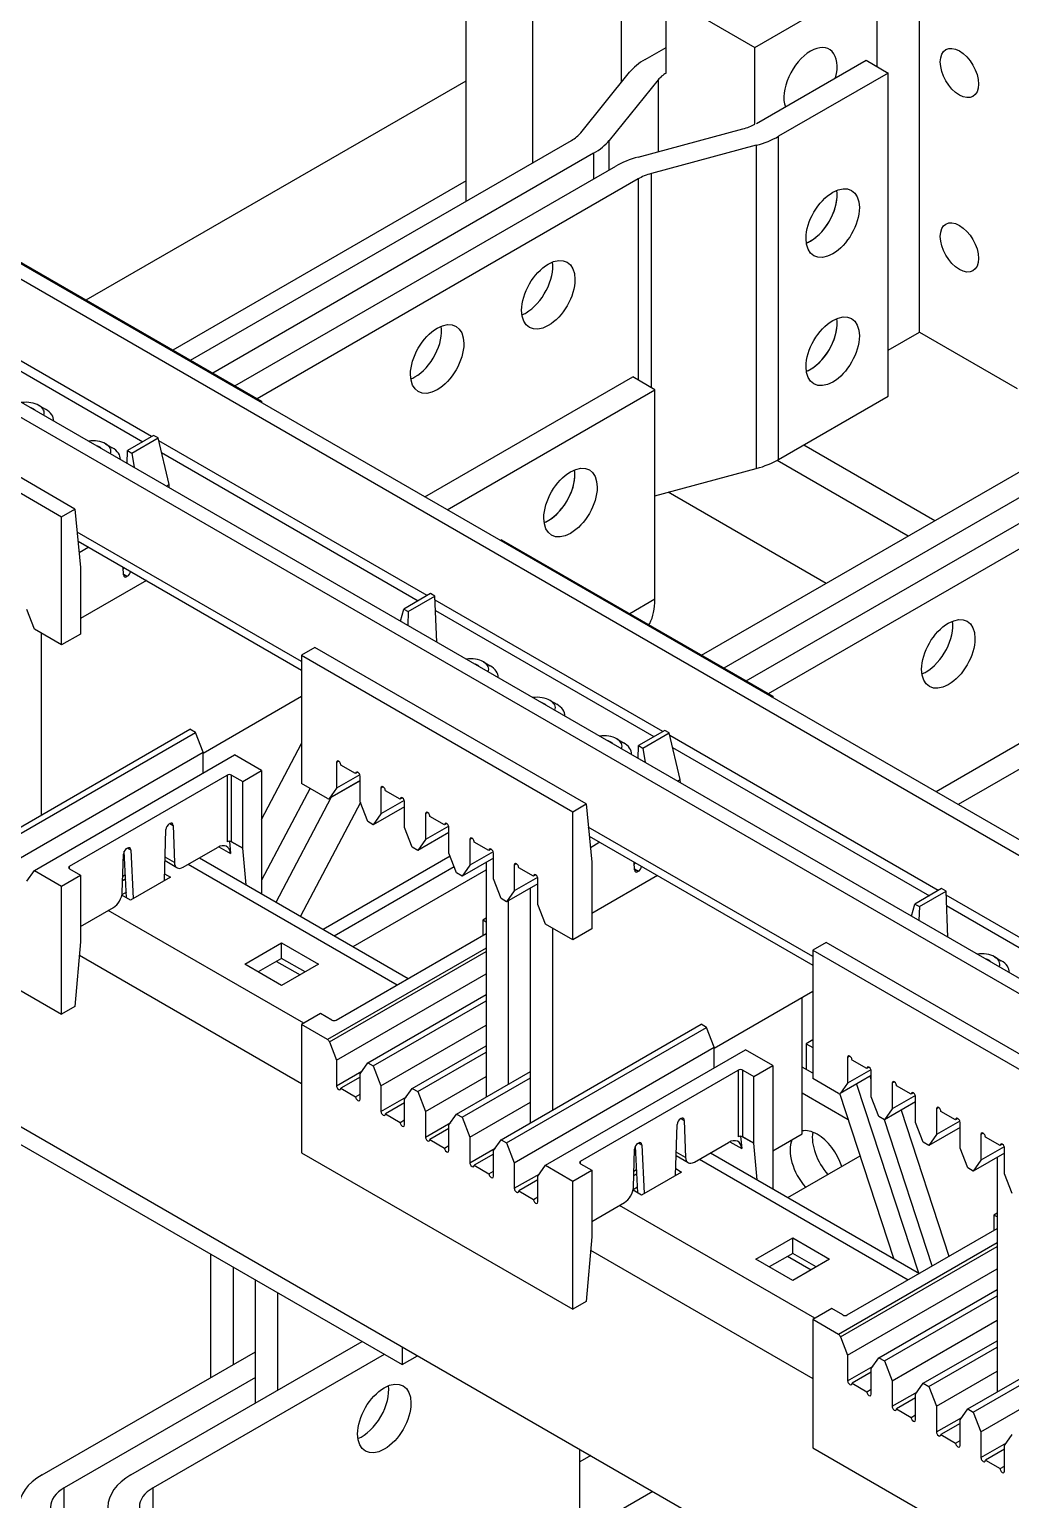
# Model space of a CAD drawing. Header units: millimetres. Extents: x -116965 to 323937, y 291661 to 566926.
# Drawn here: x -25828.6 to -25739.4, y 313774.9 to 313908.6 of the extents above; entities that cross this region are included whole.
import ezdxf

# ---------------------------------------------------------------- set-up
doc = ezdxf.new("R2010")
doc.units = ezdxf.units.MM
doc.layers.add('ALPHA', color=255, linetype='Continuous')

msp = doc.modelspace()

# ---------------------------------------------------------------- linework, layer by layer
at = {"layer": 'ALPHA'}
for p, q in [((-25788.944618, 313892.95775), (-25788.944618, 314028.262897)), ((-25782.883703, 313896.457021), (-25782.883703, 314014.032528)), ((-25774.802483, 313903.789395), (-25774.802483, 313930.983162)), ((-25747.730395, 313881.060228), (-25747.730395, 313915.353084)), ((-25762.680652, 313906.954834), (-25751.568974, 313913.370164)), ((-25751.568974, 313905.205198), (-25751.568974, 313913.370164)), ((-25770.761873, 313911.620529), (-25762.680652, 313906.954834)), ((-25770.761873, 313904.621986), (-25770.761873, 313911.620529)), ((-25772.651887, 313905.863633), (-25770.761873, 313906.954834)), ((-25762.680652, 313899.956292), (-25762.680652, 313906.954834)), ((-25762.550362, 313900.031515), (-25752.579127, 313905.78841)), ((-25752.579127, 313905.78841), (-25750.558822, 313904.621986)), ((-25778.518762, 313899.188152), (-25774.074752, 313904.690422)), ((-25750.558822, 313904.621986), (-25760.530057, 313898.865091)), ((-25750.558822, 313875.228109), (-25750.558822, 313904.621986)), ((-25823.491835, 313883.976287), (-25788.944618, 313903.922132)), ((-25771.485301, 313903.993283), (-25775.929311, 313898.491013)), ((-25771.485301, 313903.993283), (-25771.485301, 313897.461377)), ((-25773.29981, 313896.97287), (-25763.769598, 313899.53862)), ((-25760.530057, 313869.471214), (-25760.530057, 313898.865091)), ((-25813.996402, 313878.494096), (-25779.372481, 313898.484226)), ((-25775.929311, 313895.806446), (-25775.929311, 313898.491013)), ((-25762.562118, 313898.0436), (-25772.092329, 313895.477849)), ((-25762.562118, 313898.0436), (-25762.562118, 313868.649723)), ((-25777.352176, 313897.317802), (-25811.976096, 313877.327672)), ((-25809.955791, 313876.161248), (-25775.331871, 313896.151378)), ((-25777.352176, 313897.317802), (-25777.352176, 313894.984955)), ((-25788.944618, 313894.824027), (-25815.612646, 313879.427235)), ((-25773.311565, 313894.984955), (-25807.935486, 313874.994825)), ((-25773.311565, 313894.984955), (-25773.311565, 313876.700175)), ((-25772.092329, 313875.996249), (-25772.092329, 313895.477849)), ((-25840.866459, 313893.890888), (-25665.503977, 313792.645312)), ((-25842.078642, 313893.191034), (-25666.716161, 313791.945458)), ((-25832.179147, 313888.991909), (-25807.531425, 313874.76154)), ((-25852.98829, 313886.892346), (-25677.625808, 313785.64677)), ((-25851.776107, 313887.592201), (-25676.413625, 313786.346625)), ((-25817.531935, 313871.553875), (-25838.226288, 313883.501765)), ((-25838.189555, 313882.547418), (-25818.340057, 313871.087305)), ((-25750.558822, 313879.427235), (-25747.730395, 313881.060228)), ((-25747.730395, 313881.060228), (-25738.841052, 313875.927964)), ((-25824.501988, 313864.963581), (-25849.14971, 313879.19395)), ((-25850.361893, 313878.494096), (-25825.714171, 313864.263727)), ((-25792.682183, 313866.071684), (-25773.79233, 313876.977745)), ((-25771.772025, 313875.811321), (-25773.79233, 313876.977745)), ((-25807.63244, 313874.703219), (-25807.531425, 313874.76154)), ((-25807.531425, 313874.76154), (-25807.531425, 313874.644898)), ((-25790.661878, 313864.90526), (-25771.772025, 313875.811321)), ((-25771.772025, 313856.757888), (-25771.772025, 313875.811321)), ((-25760.530057, 313869.471214), (-25750.558822, 313875.228109)), ((-25827.774882, 313874.388284), (-25827.168791, 313874.038357)), ((-25826.432373, 313872.959989), (-25826.432373, 313873.011904)), ((-25821.713967, 313870.889013), (-25821.107875, 313870.539086)), ((-25817.347188, 313871.660539), (-25819.730536, 313870.284512)), ((-25819.326475, 313870.051228), (-25816.943127, 313871.427254)), ((-25816.943127, 313871.427254), (-25817.347188, 313871.660539)), ((-25815.946501, 313867.196991), (-25816.943127, 313871.427254)), ((-25792.480152, 313857.090221), (-25816.884955, 313871.180341)), ((-25767.529384, 313851.666351), (-25732.905464, 313871.656481)), ((-25758.235981, 313870.795699), (-25746.316181, 313863.9138)), ((-25820.371458, 313869.460718), (-25820.371458, 313869.512633)), ((-25819.765655, 313869.110958), (-25819.730536, 313870.284512)), ((-25819.730536, 313870.284512), (-25819.326475, 313870.051228)), ((-25819.326475, 313870.051228), (-25819.120927, 313868.738724)), ((-25816.630503, 313870.100293), (-25793.288274, 313856.623652)), ((-25730.885159, 313870.490057), (-25765.509079, 313850.499927)), ((-25763.488774, 313849.333504), (-25728.864853, 313869.323634)), ((-25760.662028, 313869.396961), (-25748.740547, 313862.514091)), ((-25771.772025, 313866.170206), (-25762.562118, 313868.649723)), ((-25726.844548, 313868.15721), (-25761.468469, 313848.16708)), ((-25816.198534, 313867.051479), (-25815.946501, 313867.196991)), ((-25815.931491, 313866.897302), (-25815.946501, 313867.196991)), ((-25756.215676, 313858.198324), (-25770.579476, 313866.491267)), ((-25825.714171, 313864.263727), (-25824.501988, 313864.963581)), ((-25825.714171, 313852.59949), (-25825.714171, 313864.263727)), ((-25824.501988, 313864.963581), (-25823.992366, 313859.658978)), ((-25803.894876, 313851.083139), (-25824.300298, 313862.864215)), ((-25824.22167, 313862.045781), (-25803.894876, 313850.310102)), ((-25823.252168, 313861.486039), (-25824.113094, 313860.988984)), ((-25785.71213, 313862.164164), (-25785.813146, 313862.105843)), ((-25785.71213, 313862.164164), (-25761.064408, 313847.933795)), ((-25824.113094, 313860.988984), (-25824.120555, 313860.993291)), ((-25823.992366, 313859.658978), (-25823.992871, 313859.658686)), ((-25823.992871, 313859.658686), (-25823.992871, 313853.593283)), ((-25820.099855, 313858.978049), (-25820.121415, 313859.678498)), ((-25820.102156, 313859.052796), (-25819.743802, 313858.845901)), ((-25819.796994, 313858.815191), (-25820.100231, 313858.990265)), ((-25819.743802, 313858.845901), (-25819.796994, 313858.815191)), ((-25817.999375, 313858.453338), (-25823.992871, 313854.992991)), ((-25792.177107, 313857.265185), (-25794.601473, 313855.865476)), ((-25791.773046, 313857.0319), (-25792.177107, 313857.265185)), ((-25794.197412, 313855.632192), (-25791.773046, 313857.0319)), ((-25791.612339, 313852.856633), (-25791.773046, 313857.0319)), ((-25771.064918, 313844.72613), (-25791.759271, 313856.67402)), ((-25771.772025, 313856.757888), (-25774.060105, 313855.436865)), ((-25828.186196, 313854.026714), (-25828.88605, 313855.830484)), ((-25794.904366, 313854.757286), (-25794.601473, 313855.865476)), ((-25794.601473, 313855.865476), (-25794.197412, 313855.632192)), ((-25794.197412, 313855.632192), (-25794.24371, 313854.375856)), ((-25791.722538, 313855.719673), (-25771.87304, 313844.259561)), ((-25825.714171, 313852.59949), (-25828.186196, 313854.026714)), ((-25827.532446, 313837.141086), (-25827.532446, 313853.649271)), ((-25823.992871, 313853.593283), (-25825.714171, 313852.59949)), ((-25772.398778, 313854.477697), (-25772.245242, 313854.566341)), ((-25772.316837, 313854.430388), (-25772.245242, 313854.566341)), ((-25802.682693, 313852.366205), (-25803.894876, 313851.666351)), ((-25778.034971, 313838.135836), (-25802.682693, 313852.366205)), ((-25803.894876, 313851.666351), (-25779.247154, 313837.435982)), ((-25803.894876, 313851.666351), (-25803.894876, 313840.002114)), ((-25787.36878, 313851.059811), (-25786.762689, 313850.709884)), ((-25786.026272, 313849.631516), (-25786.026272, 313849.683431)), ((-25727.325313, 313850.15), (-25746.215166, 313839.243939)), ((-25812.844828, 313842.766538), (-25803.894876, 313847.933795)), ((-25761.165423, 313847.875474), (-25761.064408, 313847.933795)), ((-25761.064408, 313847.933795), (-25761.064408, 313847.817153)), ((-25725.305008, 313848.983577), (-25744.194861, 313838.077515)), ((-25781.307865, 313847.56054), (-25780.701774, 313847.210613)), ((-25779.965356, 313846.132245), (-25779.965356, 313846.18416)), ((-25832.226806, 313834.430796), (-25814.04406, 313844.928609)), ((-25831.727428, 313834.14248), (-25813.544682, 313844.640293)), ((-25813.544682, 313844.640293), (-25814.04406, 313844.928609)), ((-25812.844828, 313842.836524), (-25813.544682, 313844.640293)), ((-25775.24695, 313844.061269), (-25774.640858, 313843.711341)), ((-25770.880171, 313844.832794), (-25773.263519, 313843.456767)), ((-25772.859458, 313843.223483), (-25770.47611, 313844.599509)), ((-25770.47611, 313844.599509), (-25770.880171, 313844.832794)), ((-25769.479484, 313840.369246), (-25770.47611, 313844.599509)), ((-25746.013135, 313830.262476), (-25770.417938, 313844.352596)), ((-25831.027573, 313832.338711), (-25812.844828, 313842.836524)), ((-25828.186196, 313832.097949), (-25810.00345, 313842.595762)), ((-25812.844828, 313840.955292), (-25812.844828, 313842.836524)), ((-25807.531425, 313841.168538), (-25810.00345, 313842.595762)), ((-25807.531425, 313836.728046), (-25803.894876, 313843.633536)), ((-25773.904441, 313842.632974), (-25773.904441, 313842.684889)), ((-25773.298638, 313842.283213), (-25773.263519, 313843.456767)), ((-25773.263519, 313843.456767), (-25772.859458, 313843.223483)), ((-25772.859458, 313843.223483), (-25772.65391, 313841.910979)), ((-25770.163485, 313843.272549), (-25746.821257, 313829.795907)), ((-25886.323324, 313841.635107), (-25664.089764, 313713.328502)), ((-25800.520967, 313842.020027), (-25800.722997, 313841.903385)), ((-25800.722997, 313841.903385), (-25800.722997, 313839.570537)), ((-25798.985535, 313840.90026), (-25800.318936, 313841.6701)), ((-25825.003024, 313832.481014), (-25810.666939, 313840.757957)), ((-25810.666939, 313840.757957), (-25810.666939, 313834.692554)), ((-25810.262878, 313840.757957), (-25809.252725, 313840.174745)), ((-25810.262878, 313834.692554), (-25810.262878, 313840.757957)), ((-25809.252725, 313840.174745), (-25807.531425, 313841.168538)), ((-25809.252725, 313834.109342), (-25809.252725, 313840.174745)), ((-25807.531425, 313841.168538), (-25807.531425, 313829.964003)), ((-25801.539494, 313838.642233), (-25803.894876, 313840.002114)), ((-25798.581474, 313840.253417), (-25801.396637, 313838.628082)), ((-25798.581474, 313840.264659), (-25801.36453, 313838.657861)), ((-25798.606074, 313840.792743), (-25800.722997, 313839.570537)), ((-25798.783504, 313841.016903), (-25798.985535, 313840.90026)), ((-25798.581474, 313838.334128), (-25798.581474, 313840.666976)), ((-25769.731517, 313840.223735), (-25769.479484, 313840.369246)), ((-25769.464474, 313840.069558), (-25769.479484, 313840.369246)), ((-25803.132209, 313839.561788), (-25807.531425, 313831.208058)), ((-25806.222367, 313829.208218), (-25801.202759, 313838.740018)), ((-25800.722997, 313839.570537), (-25801.36453, 313838.657861)), ((-25796.480356, 313839.68718), (-25796.682387, 313839.570537)), ((-25796.682387, 313839.570537), (-25796.682387, 313837.23769)), ((-25794.944925, 313838.567413), (-25796.278326, 313839.337253)), ((-25794.742894, 313838.684055), (-25794.944925, 313838.567413)), ((-25798.550978, 313838.255531), (-25803.993207, 313827.921212)), ((-25797.881619, 313836.530359), (-25798.581474, 313838.334128)), ((-25794.540863, 313837.882513), (-25797.382241, 313836.242043)), ((-25796.682387, 313837.23769), (-25797.382241, 313836.242043)), ((-25794.565464, 313838.459896), (-25796.682387, 313837.23769)), ((-25794.540863, 313836.001281), (-25794.540863, 313838.334128)), ((-25792.439746, 313837.354332), (-25792.641777, 313837.23769)), ((-25792.641777, 313837.23769), (-25792.641777, 313834.904843)), ((-25779.247154, 313837.435982), (-25778.034971, 313838.135836)), ((-25779.247154, 313825.771745), (-25779.247154, 313837.435982)), ((-25778.034971, 313838.135836), (-25777.525349, 313832.831233)), ((-25815.92616, 313836.321835), (-25815.872969, 313836.352546)), ((-25815.862392, 313836.358438), (-25815.570107, 313836.189688)), ((-25815.570107, 313836.189688), (-25815.466455, 313832.822124)), ((-25797.382241, 313836.242043), (-25797.881619, 313836.530359)), ((-25793.841009, 313834.197511), (-25794.540863, 313836.001281)), ((-25790.524854, 313836.127049), (-25792.641777, 313834.904843)), ((-25790.904314, 313836.234566), (-25792.237716, 313837.004405)), ((-25790.702284, 313836.351208), (-25790.904314, 313836.234566)), ((-25790.500253, 313833.668434), (-25790.500253, 313836.001281)), ((-25757.427859, 313824.255394), (-25777.833281, 313836.03647)), ((-25816.36792, 313831.167806), (-25816.229019, 313835.80935)), ((-25810.458874, 313834.740832), (-25810.351326, 313833.621374)), ((-25810.277665, 313834.700507), (-25809.253231, 313834.10905)), ((-25809.252725, 313834.109342), (-25810.262878, 313834.692554)), ((-25790.500253, 313835.549665), (-25793.341631, 313833.909195)), ((-25792.641777, 313834.904843), (-25793.341631, 313833.909195)), ((-25788.399136, 313835.021485), (-25788.601167, 313834.904843)), ((-25788.601167, 313834.904843), (-25788.601167, 313832.571995)), ((-25786.863704, 313833.901718), (-25788.197106, 313834.671558)), ((-25777.754653, 313835.218037), (-25757.427859, 313823.482357)), ((-25776.785151, 313834.658295), (-25777.646077, 313834.161239)), ((-25850.361893, 313833.236857), (-25825.714171, 313819.006488)), ((-25820.203507, 313830.087186), (-25820.099855, 313833.574437)), ((-25819.804646, 313829.591706), (-25820.017878, 313833.849128)), ((-25819.796994, 313834.087009), (-25819.737716, 313834.121233)), ((-25819.720709, 313834.1305), (-25819.435148, 313833.965631)), ((-25819.435148, 313833.965631), (-25819.212757, 313829.525338)), ((-25815.466455, 313832.822124), (-25816.303943, 313833.305649)), ((-25814.658825, 313832.387837), (-25811.556868, 313834.178753)), ((-25813.194227, 313833.233423), (-25794.203359, 313822.26904)), ((-25811.430161, 313834.244239), (-25810.351326, 313833.621374)), ((-25809.253231, 313834.10905), (-25809.252725, 313834.109342)), ((-25808.932735, 313830.77305), (-25809.253231, 313834.10905)), ((-25790.393925, 313833.394387), (-25801.933475, 313826.732025)), ((-25793.341631, 313833.909195), (-25793.841009, 313834.197511)), ((-25789.800399, 313831.864664), (-25790.500253, 313833.668434)), ((-25786.459643, 313833.216818), (-25789.301021, 313831.576348)), ((-25786.484244, 313833.794201), (-25788.601167, 313832.571995)), ((-25786.661674, 313834.018361), (-25786.863704, 313833.901718)), ((-25786.459643, 313831.335586), (-25786.459643, 313833.668434)), ((-25777.646077, 313834.161239), (-25777.653538, 313834.165547)), ((-25828.88605, 313831.102301), (-25828.186196, 313832.097949)), ((-25828.186196, 313832.097949), (-25825.714171, 313830.670725)), ((-25825.003024, 313832.247729), (-25825.003024, 313832.481014)), ((-25825.003024, 313832.247729), (-25823.992871, 313831.664518)), ((-25815.230254, 313832.331232), (-25816.314372, 313832.957149)), ((-25814.198432, 313832.653645), (-25795.207564, 313821.689262)), ((-25800.936678, 313826.156524), (-25790.029072, 313832.454034)), ((-25799.213715, 313825.161771), (-25787.126344, 313832.140418)), ((-25789.301021, 313831.576348), (-25789.800399, 313831.864664)), ((-25788.601167, 313832.571995), (-25789.301021, 313831.576348)), ((-25787.126344, 313832.831898), (-25787.126344, 313811.479765)), ((-25784.358526, 313832.688638), (-25784.560556, 313832.571995)), ((-25784.560556, 313832.571995), (-25784.560556, 313830.239148)), ((-25782.823094, 313831.568871), (-25784.156495, 313832.338711)), ((-25777.525349, 313832.831233), (-25777.525854, 313832.830941)), ((-25777.525854, 313832.830941), (-25777.525854, 313826.765538)), ((-25773.632838, 313832.150304), (-25773.654397, 313832.850753)), ((-25773.635139, 313832.225051), (-25773.276785, 313832.018156)), ((-25773.329977, 313831.987446), (-25773.633214, 313832.16252)), ((-25773.276785, 313832.018156), (-25773.329977, 313831.987446)), ((-25825.714171, 313830.670725), (-25823.992871, 313831.664518)), ((-25825.714171, 313819.006488), (-25825.714171, 313830.670725)), ((-25823.992871, 313831.664518), (-25823.992871, 313825.599114)), ((-25819.890879, 313831.313438), (-25820.171881, 313831.151201)), ((-25819.909694, 313831.689094), (-25820.160192, 313831.544468)), ((-25815.814676, 313831.487221), (-25819.451225, 313829.387659)), ((-25816.349127, 313831.795787), (-25815.814676, 313831.487221)), ((-25785.759789, 313829.531817), (-25786.459643, 313831.335586)), ((-25782.419033, 313830.883971), (-25785.260411, 313829.2435)), ((-25782.443634, 313831.461354), (-25784.560556, 313830.239148)), ((-25783.085734, 313809.146918), (-25783.085734, 313830.499051)), ((-25782.621063, 313831.685513), (-25782.823094, 313831.568871)), ((-25782.419033, 313829.002739), (-25782.419033, 313831.335586)), ((-25771.532358, 313831.625593), (-25777.525854, 313828.165247)), ((-25819.451225, 313829.387659), (-25820.235287, 313829.840337)), ((-25819.830204, 313830.101994), (-25820.228676, 313829.871936)), ((-25785.260411, 313829.2435), (-25785.759789, 313829.531817)), ((-25784.560556, 313830.239148), (-25785.260411, 313829.2435)), ((-25785.106039, 313829.332627), (-25785.106039, 313812.646189)), ((-25745.710089, 313830.43744), (-25748.134456, 313829.037731)), ((-25747.730395, 313828.804447), (-25745.306028, 313830.204155)), ((-25745.306028, 313830.204155), (-25745.710089, 313830.43744)), ((-25745.145322, 313826.028889), (-25745.306028, 313830.204155)), ((-25724.597901, 313817.898385), (-25745.292254, 313829.846275)), ((-25823.992871, 313826.998823), (-25821.011137, 313828.720328)), ((-25803.692846, 313818.189991), (-25821.47153, 313828.45452)), ((-25781.719179, 313827.198969), (-25782.419033, 313829.002739)), ((-25748.437349, 313827.929541), (-25748.134456, 313829.037731)), ((-25748.134456, 313829.037731), (-25747.730395, 313828.804447)), ((-25747.730395, 313828.804447), (-25747.776693, 313827.548111)), ((-25745.255521, 313828.891929), (-25725.406023, 313817.431816)), ((-25787.126344, 313827.754665), (-25787.43343, 313827.577369)), ((-25787.43343, 313827.577369), (-25787.43343, 313826.177661)), ((-25787.126344, 313827.400073), (-25787.43343, 313827.577369)), ((-25779.247154, 313825.771745), (-25781.719179, 313827.198969)), ((-25781.065429, 313810.313342), (-25781.065429, 313826.821526)), ((-25777.525854, 313826.765538), (-25779.247154, 313825.771745)), ((-25823.992366, 313825.599406), (-25824.501988, 313819.706342)), ((-25823.992871, 313825.599698), (-25823.992366, 313825.599406)), ((-25823.992871, 313825.599114), (-25823.992366, 313825.599406)), ((-25809.066857, 313823.55554), (-25805.713151, 313825.491803)), ((-25805.713151, 313824.092095), (-25805.713151, 313825.491803)), ((-25805.713151, 313825.491803), (-25802.359444, 313823.55554)), ((-25800.759363, 313818.48393), (-25787.126344, 313826.354957)), ((-25756.215676, 313825.53846), (-25757.427859, 313824.838606)), ((-25731.567954, 313811.308091), (-25756.215676, 313825.53846)), ((-25824.098479, 313824.372355), (-25803.894876, 313812.7078)), ((-25805.713151, 313824.092095), (-25807.854674, 313822.855686)), ((-25806.177821, 313823.823818), (-25804.036297, 313822.587408)), ((-25803.571627, 313822.855686), (-25805.713151, 313824.092095)), ((-25787.126344, 313825.034904), (-25801.539494, 313816.713468)), ((-25801.36453, 313816.495811), (-25787.126344, 313824.716231)), ((-25757.427859, 313824.838606), (-25732.780137, 313810.608237)), ((-25757.427859, 313824.838606), (-25757.427859, 313813.174369)), ((-25740.901763, 313824.232066), (-25740.295672, 313823.882139)), ((-25805.713151, 313821.619277), (-25809.066857, 313823.55554)), ((-25802.359444, 313823.55554), (-25805.713151, 313821.619277)), ((-25800.722997, 313814.842355), (-25787.126344, 313822.692387)), ((-25739.559255, 313822.803771), (-25739.559255, 313822.855686)), ((-25797.881619, 313814.601594), (-25787.126344, 313820.811155)), ((-25797.382241, 313814.313277), (-25787.126344, 313820.234522)), ((-25766.377811, 313815.938793), (-25757.427859, 313821.10605)), ((-25758.397605, 313808.135419), (-25758.397605, 313820.546167)), ((-25824.501988, 313819.706342), (-25825.714171, 313819.006488)), ((-25802.173576, 313819.067142), (-25803.894876, 313818.073349)), ((-25801.163424, 313818.48393), (-25802.173576, 313819.067142)), ((-25803.894876, 313818.073349), (-25803.894876, 313806.409112)), ((-25801.539494, 313816.713468), (-25803.894876, 313818.073349)), ((-25796.682387, 313812.509508), (-25787.126344, 313818.026692)), ((-25785.759789, 313807.603051), (-25767.577043, 313818.100865)), ((-25785.260411, 313807.314735), (-25767.077665, 313817.812548)), ((-25767.077665, 313817.812548), (-25767.577043, 313818.100865)), ((-25766.377811, 313816.008779), (-25767.077665, 313817.812548)), ((-25801.36453, 313816.495811), (-25800.722997, 313814.842355)), ((-25793.841009, 313812.268746), (-25787.126344, 313816.14546)), ((-25784.560556, 313805.510966), (-25766.377811, 313816.008779)), ((-25766.377811, 313814.127547), (-25766.377811, 313816.008779)), ((-25757.427859, 313816.67364), (-25758.033951, 313816.323713)), ((-25758.033951, 313816.323713), (-25757.427859, 313815.973786)), ((-25758.033951, 313816.323713), (-25758.033951, 313813.990866)), ((-25800.722997, 313814.842355), (-25800.722997, 313812.509508)), ((-25798.581474, 313813.605946), (-25797.881619, 313814.601594)), ((-25797.881619, 313814.601594), (-25797.382241, 313814.313277)), ((-25793.341631, 313811.98043), (-25787.126344, 313815.568828)), ((-25781.719179, 313805.270204), (-25763.536433, 313815.768017)), ((-25761.064408, 313814.340793), (-25763.536433, 313815.768017)), ((-25754.05395, 313815.192282), (-25754.25598, 313815.07564)), ((-25754.25598, 313815.07564), (-25754.25598, 313812.742793)), ((-25752.518518, 313814.072516), (-25753.851919, 313814.842355)), ((-25800.722997, 313812.509508), (-25798.415886, 313813.841519)), ((-25798.581474, 313813.279347), (-25800.318936, 313812.276223)), ((-25798.581474, 313811.273099), (-25798.581474, 313813.605946)), ((-25797.382241, 313814.313277), (-25796.682387, 313812.509508)), ((-25792.641777, 313810.17666), (-25787.126344, 313813.360997)), ((-25789.800399, 313809.935899), (-25783.085734, 313813.812613)), ((-25789.301021, 313809.647583), (-25783.085734, 313813.23598)), ((-25778.536007, 313805.653269), (-25764.199922, 313813.930212)), ((-25764.199922, 313813.930212), (-25764.199922, 313807.864809)), ((-25763.795861, 313813.930212), (-25762.785708, 313813.347)), ((-25763.795861, 313807.864809), (-25763.795861, 313813.930212)), ((-25762.785708, 313813.347), (-25761.064408, 313814.340793)), ((-25762.785708, 313807.281597), (-25762.785708, 313813.347)), ((-25761.064408, 313814.340793), (-25761.064408, 313803.136258)), ((-25757.427859, 313813.640939), (-25758.397605, 313814.200822)), ((-25755.072477, 313811.814489), (-25757.427859, 313813.174369)), ((-25752.114457, 313813.425673), (-25754.929619, 313811.800338)), ((-25752.114457, 313813.436914), (-25754.897513, 313811.830116)), ((-25752.139057, 313813.964998), (-25754.25598, 313812.742793)), ((-25752.316487, 313814.189158), (-25752.518518, 313814.072516)), ((-25752.114457, 313813.070833), (-25752.212183, 313813.36925)), ((-25752.114457, 313811.506383), (-25752.114457, 313813.839231)), ((-25800.318936, 313812.276223), (-25798.985535, 313811.506383)), ((-25796.682387, 313812.509508), (-25796.682387, 313810.17666)), ((-25794.540863, 313811.273099), (-25793.841009, 313812.268746)), ((-25793.841009, 313812.268746), (-25793.341631, 313811.98043)), ((-25793.341631, 313811.98043), (-25792.641777, 313810.17666)), ((-25758.397605, 313811.867975), (-25754.204371, 313809.44701)), ((-25750.05643, 313796.780799), (-25754.97083, 313811.78748)), ((-25754.25598, 313812.742793), (-25754.897513, 313811.830116)), ((-25753.447565, 313812.656002), (-25747.82727, 313795.493793)), ((-25750.013339, 313812.859435), (-25750.21537, 313812.742793)), ((-25750.21537, 313812.742793), (-25750.21537, 313810.409945)), ((-25748.477907, 313811.739668), (-25749.811309, 313812.509508)), ((-25748.275877, 313811.856311), (-25748.477907, 313811.739668)), ((-25798.985535, 313811.506383), (-25798.581474, 313811.739668)), ((-25796.682387, 313810.17666), (-25794.375276, 313811.508671)), ((-25794.540863, 313810.9465), (-25796.278326, 313809.943376)), ((-25794.540863, 313808.940251), (-25794.540863, 313811.273099)), ((-25788.601167, 313807.843813), (-25783.085734, 313811.02815)), ((-25751.414602, 313809.702614), (-25752.114457, 313811.506383)), ((-25748.073846, 313811.054768), (-25750.915224, 313809.414298)), ((-25748.098447, 313811.632151), (-25750.21537, 313810.409945)), ((-25748.073846, 313809.173536), (-25748.073846, 313811.506383)), ((-25745.972729, 313810.526588), (-25746.17476, 313810.409945)), ((-25796.278326, 313809.943376), (-25794.944925, 313809.173536)), ((-25794.944925, 313809.173536), (-25794.540863, 313809.406821)), ((-25792.641777, 313810.17666), (-25792.641777, 313807.843813)), ((-25792.641777, 313807.843813), (-25790.334666, 313809.175824)), ((-25790.500253, 313808.940251), (-25789.800399, 313809.935899)), ((-25789.800399, 313809.935899), (-25789.301021, 313809.647583)), ((-25789.301021, 313809.647583), (-25788.601167, 313807.843813)), ((-25769.459143, 313809.494091), (-25769.405952, 313809.524801)), ((-25769.395375, 313809.530694), (-25769.10309, 313809.361943)), ((-25769.10309, 313809.361943), (-25768.999438, 313805.99438)), ((-25750.915224, 313809.414298), (-25751.414602, 313809.702614)), ((-25746.562971, 313796.118742), (-25750.917428, 313809.41557)), ((-25750.21537, 313810.409945), (-25750.915224, 313809.414298)), ((-25749.396473, 313810.291149), (-25745.042717, 313796.996461)), ((-25747.373992, 313807.369767), (-25748.073846, 313809.173536)), ((-25746.17476, 313810.409945), (-25746.17476, 313808.077098)), ((-25744.057837, 313809.299304), (-25746.17476, 313808.077098)), ((-25744.437297, 313809.406821), (-25745.770699, 313810.17666)), ((-25744.235267, 313809.523463), (-25744.437297, 313809.406821)), ((-25744.033236, 313806.840689), (-25744.033236, 313809.173536)), ((-25831.128589, 313808.135419), (-25794.763097, 313787.139793)), ((-25790.500253, 313808.613653), (-25792.237716, 313807.610528)), ((-25790.500253, 313806.607404), (-25790.500253, 313808.940251)), ((-25788.601167, 313807.843813), (-25788.601167, 313805.510966)), ((-25769.900903, 313804.340061), (-25769.762001, 313808.981605)), ((-25763.991857, 313807.913087), (-25763.884309, 313806.793629)), ((-25763.810648, 313807.872762), (-25762.786214, 313807.281305)), ((-25762.785708, 313807.281597), (-25763.795861, 313807.864809)), ((-25761.064408, 313806.59574), (-25758.397605, 313808.135419)), ((-25744.033236, 313808.721921), (-25746.874614, 313807.08145)), ((-25746.17476, 313808.077098), (-25746.874614, 313807.08145)), ((-25741.932119, 313808.19374), (-25742.134149, 313808.077098)), ((-25742.134149, 313808.077098), (-25742.134149, 313805.74425)), ((-25740.396687, 313807.073973), (-25741.730088, 313807.843813)), ((-25792.237716, 313807.610528), (-25790.904314, 313806.840689)), ((-25790.904314, 313806.840689), (-25790.500253, 313807.073973)), ((-25788.601167, 313805.510966), (-25786.294056, 313806.842977)), ((-25786.459643, 313806.607404), (-25785.759789, 313807.603051)), ((-25786.459643, 313804.274557), (-25786.459643, 313806.607404)), ((-25785.759789, 313807.603051), (-25785.260411, 313807.314735)), ((-25785.260411, 313807.314735), (-25784.560556, 313805.510966)), ((-25773.73649, 313803.259441), (-25773.632838, 313806.746692)), ((-25773.337629, 313802.763962), (-25773.550861, 313807.021383)), ((-25773.329977, 313807.259264), (-25773.270699, 313807.293488)), ((-25773.253692, 313807.302755), (-25772.968131, 313807.137886)), ((-25772.968131, 313807.137886), (-25772.74574, 313802.697594)), ((-25768.999438, 313805.99438), (-25769.836926, 313806.477904)), ((-25768.191808, 313805.560092), (-25765.089851, 313807.351008)), ((-25764.963143, 313807.416495), (-25763.884309, 313806.793629)), ((-25762.786214, 313807.281305), (-25762.785708, 313807.281597)), ((-25762.465718, 313803.945305), (-25762.786214, 313807.281305)), ((-25746.874614, 313807.08145), (-25747.373992, 313807.369767)), ((-25743.333382, 313805.036919), (-25744.033236, 313806.840689)), ((-25740.017227, 313806.966456), (-25742.134149, 313805.74425)), ((-25740.194657, 313807.190616), (-25740.396687, 313807.073973)), ((-25739.992626, 313804.507841), (-25739.992626, 313806.840689)), ((-25803.894876, 313806.409112), (-25779.247154, 313792.178743)), ((-25786.459643, 313806.280805), (-25788.197106, 313805.277681)), ((-25788.197106, 313805.277681), (-25786.863704, 313804.507841)), ((-25784.560556, 313805.510966), (-25784.560556, 313803.178118)), ((-25782.419033, 313804.274557), (-25781.719179, 313805.270204)), ((-25781.719179, 313805.270204), (-25779.247154, 313803.84298)), ((-25778.536007, 313805.419985), (-25778.536007, 313805.653269)), ((-25778.536007, 313805.419985), (-25777.525854, 313804.836773)), ((-25768.763237, 313805.503488), (-25769.847355, 313806.129404)), ((-25767.731415, 313805.8259), (-25748.740547, 313794.861517)), ((-25766.72721, 313806.405678), (-25747.736342, 313795.441296)), ((-25759.696548, 313802.346524), (-25753.122131, 313806.142265)), ((-25739.992626, 313806.389073), (-25742.834004, 313804.748603)), ((-25742.134149, 313805.74425), (-25742.834004, 313804.748603)), ((-25740.659327, 313806.004153), (-25740.659327, 313784.65202)), ((-25786.863704, 313804.507841), (-25786.459643, 313804.741126)), ((-25784.560556, 313803.178118), (-25782.253446, 313804.510129)), ((-25782.419033, 313803.947958), (-25784.156495, 313802.944834)), ((-25782.419033, 313801.941709), (-25782.419033, 313804.274557)), ((-25779.247154, 313803.84298), (-25777.525854, 313804.836773)), ((-25779.247154, 313792.178743), (-25779.247154, 313803.84298)), ((-25777.525854, 313804.836773), (-25777.525854, 313798.77137)), ((-25773.423862, 313804.485693), (-25773.704864, 313804.323456)), ((-25773.442676, 313804.861349), (-25773.693175, 313804.716724)), ((-25769.347659, 313804.659476), (-25772.984208, 313802.559914)), ((-25769.88211, 313804.968042), (-25769.347659, 313804.659476)), ((-25742.834004, 313804.748603), (-25743.333382, 313805.036919)), ((-25739.292772, 313802.704072), (-25739.992626, 313804.507841)), ((-25784.156495, 313802.944834), (-25782.823094, 313802.174994)), ((-25772.984208, 313802.559914), (-25773.76827, 313803.012592)), ((-25773.363187, 313803.274249), (-25773.761659, 313803.044191)), ((-25782.823094, 313802.174994), (-25782.419033, 313802.408279)), ((-25777.525854, 313800.171078), (-25774.54412, 313801.892583)), ((-25757.225828, 313791.362246), (-25775.004513, 313801.626775)), ((-25740.659327, 313800.926921), (-25740.966413, 313800.749624)), ((-25740.966413, 313800.749624), (-25740.966413, 313799.349916)), ((-25740.659327, 313800.572328), (-25740.966413, 313800.749624)), ((-25777.525349, 313798.771661), (-25778.034971, 313792.878597)), ((-25777.525854, 313798.771953), (-25777.525349, 313798.771661)), ((-25777.525854, 313798.77137), (-25777.525349, 313798.771661)), ((-25762.59984, 313796.727795), (-25759.246134, 313798.664059)), ((-25759.246134, 313797.26435), (-25759.246134, 313798.664059)), ((-25759.246134, 313798.664059), (-25755.892427, 313796.727795)), ((-25754.292346, 313791.656185), (-25740.659327, 313799.527212)), ((-25812.137721, 313785.973369), (-25812.137721, 313797.171036)), ((-25777.631462, 313797.544611), (-25757.427859, 313785.880055)), ((-25759.246134, 313797.26435), (-25761.387657, 313796.027941)), ((-25757.10461, 313796.027941), (-25759.246134, 313797.26435)), ((-25740.659327, 313798.207159), (-25755.072477, 313789.885723)), ((-25754.897513, 313789.668066), (-25740.659327, 313797.888486)), ((-25810.117416, 313796.004613), (-25810.117416, 313787.139793)), ((-25759.246134, 313794.791532), (-25762.59984, 313796.727795)), ((-25759.710804, 313796.996073), (-25757.56928, 313795.759664)), ((-25755.892427, 313796.727795), (-25759.246134, 313794.791532)), ((-25754.25598, 313788.01461), (-25740.659327, 313795.864642)), ((-25808.097111, 313783.640522), (-25808.097111, 313794.838189)), ((-25806.076806, 313793.671765), (-25806.076806, 313784.806945)), ((-25751.414602, 313787.773849), (-25740.659327, 313793.98341)), ((-25750.915224, 313787.485532), (-25740.659327, 313793.406778)), ((-25778.034971, 313792.878597), (-25779.247154, 313792.178743)), ((-25755.706559, 313792.239397), (-25757.427859, 313791.245604)), ((-25754.696407, 313791.656185), (-25755.706559, 313792.239397)), ((-25757.427859, 313791.245604), (-25757.427859, 313779.581367)), ((-25755.072477, 313789.885723), (-25757.427859, 313791.245604)), ((-25750.21537, 313785.681763), (-25740.659327, 313791.198947)), ((-25819.410819, 313777.108549), (-25798.399646, 313789.239355)), ((-25754.897513, 313789.668066), (-25754.25598, 313788.01461)), ((-25747.373992, 313785.441001), (-25740.659327, 313789.317715)), ((-25827.492039, 313777.108549), (-25808.097111, 313788.306216)), ((-25796.379341, 313788.072932), (-25817.390514, 313775.942125)), ((-25794.763097, 313788.772786), (-25794.763097, 313787.139793)), ((-25794.763097, 313787.139793), (-25793.348883, 313787.956289)), ((-25754.25598, 313788.01461), (-25754.25598, 313785.681763)), ((-25752.114457, 313786.778201), (-25751.414602, 313787.773849)), ((-25751.414602, 313787.773849), (-25750.915224, 313787.485532)), ((-25746.874614, 313785.152685), (-25740.659327, 313788.741083)), ((-25754.25598, 313785.681763), (-25751.948869, 313787.013774)), ((-25752.114457, 313786.451603), (-25753.851919, 313785.448478)), ((-25752.114457, 313784.445354), (-25752.114457, 313786.778201)), ((-25750.915224, 313787.485532), (-25750.21537, 313785.681763)), ((-25746.17476, 313783.348916), (-25740.659327, 313786.533252)), ((-25743.333382, 313783.108154), (-25736.618717, 313786.984868)), ((-25742.834004, 313782.819838), (-25736.618717, 313786.408235)), ((-25808.097111, 313785.973369), (-25825.471734, 313775.942125)), ((-25753.851919, 313785.448478), (-25752.518518, 313784.678639)), ((-25750.21537, 313785.681763), (-25750.21537, 313783.348916)), ((-25748.073846, 313784.445354), (-25747.373992, 313785.441001)), ((-25747.373992, 313785.441001), (-25746.874614, 313785.152685)), ((-25746.874614, 313785.152685), (-25746.17476, 313783.348916)), ((-25752.518518, 313784.678639), (-25752.114457, 313784.911923)), ((-25750.21537, 313783.348916), (-25747.908259, 313784.680927)), ((-25748.073846, 313784.118755), (-25749.811309, 313783.115631)), ((-25748.073846, 313782.112507), (-25748.073846, 313784.445354)), ((-25742.134149, 313781.016068), (-25736.618717, 313784.200405)), ((-25749.811309, 313783.115631), (-25748.477907, 313782.345791)), ((-25748.477907, 313782.345791), (-25748.073846, 313782.579076)), ((-25746.17476, 313783.348916), (-25746.17476, 313781.016068)), ((-25744.033236, 313782.112507), (-25743.333382, 313783.108154)), ((-25743.333382, 313783.108154), (-25742.834004, 313782.819838)), ((-25742.834004, 313782.819838), (-25742.134149, 313781.016068)), ((-25746.17476, 313781.016068), (-25743.867649, 313782.348079)), ((-25744.033236, 313781.785908), (-25745.770699, 313780.782784)), ((-25744.033236, 313779.779659), (-25744.033236, 313782.112507)), ((-25745.770699, 313780.782784), (-25744.437297, 313780.012944)), ((-25744.437297, 313780.012944), (-25744.033236, 313780.246229)), ((-25742.134149, 313781.016068), (-25742.134149, 313778.683221)), ((-25742.134149, 313778.683221), (-25739.827039, 313780.015232)), ((-25739.992626, 313779.779659), (-25739.292772, 313780.775307)), ((-25739.992626, 313777.446812), (-25739.992626, 313779.779659)), ((-25778.600656, 313768.943583), (-25778.600656, 313779.441396)), ((-25777.610707, 313778.869849), (-25778.600656, 313778.298301)), ((-25757.427859, 313779.581367), (-25732.780137, 313765.350998)), ((-25739.992626, 313779.453061), (-25741.730088, 313778.449936)), ((-25741.730088, 313778.449936), (-25740.396687, 313777.680097)), ((-25740.396687, 313777.680097), (-25739.992626, 313777.913381)), ((-25825.471734, 313772.442854), (-25825.471734, 313775.942125)), ((-25817.390514, 313772.442854), (-25817.390514, 313775.942125)), ((-25771.953853, 313775.603862), (-25778.600656, 313771.766328))]:
    msp.add_line(p, q, dxfattribs=at)
for centre, major_axis, start_param, end_param in [((-25757.62989, 313903.80549), (1.714286, 2.96923), 5.1579502343, 7.0685834706), ((-25744.093845, 313904.621986), (-1.228571, 2.127948), 0.7853981634, 7.0685834706), ((-25767.601125, 313902.947574), (-7.142857, 0), 5.4977871438, 5.8468529942), ((-25757.62989, 313903.80549), (1.714286, 2.96923), 0.7853981634, 2.6960313996), ((-25767.601125, 313902.947574), (-4.285714, 0), 5.5407940475, 5.8468529942), ((-25782.402938, 313900.233861), (-4.285714, 0), 2.3561944902, 2.7052603406), ((-25765.580819, 313901.78115), (-4.285714, 0), 2.0071286398, 2.3131875865), ((-25765.580819, 313901.78115), (-7.142857, 0), 2.0071286398, 2.3561944902), ((-25782.402938, 313900.233861), (-7.142857, 0), 2.3561944902, 2.7052603406), ((-25770.281108, 313893.235319), (-7.142857, 0), 5.1487212934, 5.4977871438), ((-25770.281108, 313893.235319), (-4.285714, 0), 5.1487212934, 5.4977871438), ((-25755.609584, 313890.974829), (1.714286, 2.96923), 2.3561944902, 8.6393797974), ((-25757.62989, 313892.141253), (1.714286, 2.96923), 3.7717298997, 5.6530480611), ((-25757.62989, 313892.141253), (1.714286, 2.96923), 3.926990817, 5.6530480611), ((-25744.093845, 313888.758624), (-1.228571, 2.127948), 0.7853981634, 7.0685834706), ((-25757.62989, 313892.141253), (1.714286, 2.96923), 3.7717298997, 3.926990817), ((-25781.46949, 313884.442857), (1.714286, 2.96923), 2.3561944902, 8.6393797974), ((-25783.489795, 313885.60928), (1.714286, 2.96923), 3.926990817, 5.6530480611), ((-25783.489795, 313885.60928), (1.714286, 2.96923), 3.7717298997, 3.926990817), ((-25755.609584, 313879.310592), (1.714286, 2.96923), 2.3561944902, 8.6393797974), ((-25791.571015, 313878.610738), (1.714286, 2.96923), 2.3561944902, 8.6393797974), ((-25793.59132, 313879.777162), (1.714286, 2.96923), 3.926990817, 5.6530480611), ((-25757.62989, 313880.477016), (1.714286, 2.96923), 3.7717298997, 5.6530480611), ((-25757.62989, 313880.477016), (1.714286, 2.96923), 3.926990817, 5.6530480611), ((-25757.62989, 313880.477016), (1.714286, 2.96923), 3.7717298997, 3.926990817), ((-25793.59132, 313879.777162), (1.714286, 2.96923), 3.7717298997, 3.926990817), ((-25828.946659, 313873.711759), (-1.657143, 0), 2.8998189977, 4.9541626362), ((-25828.946659, 313873.711759), (-0.914286, 0), 3.926990817, 4.2824120186), ((-25828.946659, 313873.711759), (-0.914286, 0), 3.5715696154, 3.926990817), ((-25828.946659, 313873.011904), (-2.514286, 0), 3.1064397342, 3.926990817), ((-25822.885744, 313870.212488), (-1.657143, 0), 2.8998189977, 4.9541626362), ((-25822.885744, 313870.212488), (-0.914286, 0), 3.926990817, 4.2824120186), ((-25822.885744, 313870.212488), (-0.914286, 0), 3.5715696154, 3.926990817), ((-25822.885744, 313869.512633), (-2.514286, 0), 3.1064397342, 3.926990817), ((-25765.580819, 313872.387273), (-7.142857, 0), 2.0071286398, 2.3561944902), ((-25779.449184, 313865.546793), (1.714286, 2.96923), 2.3561944902, 8.6393797974), ((-25781.46949, 313866.713217), (1.714286, 2.96923), 3.7717298997, 5.6530480611), ((-25781.46949, 313866.713217), (1.714286, 2.96923), 3.926990817, 5.6530480611), ((-25781.46949, 313866.713217), (1.714286, 2.96923), 3.7717298997, 3.926990817), ((-25824.113094, 313862.388692), (0.857143, 1.484615), 3.9214809141, 3.926990817), ((-25820.349894, 313859.545755), (0.214286, 0.371154), 4.8153689652, 5.2766557846), ((-25819.796994, 313859.165118), (0.214286, 0.371154), 2.3911010752, 3.926990817), ((-25819.743802, 313859.195828), (0.214286, 0.371154), 3.926990817, 5.2766557846), ((-25776.822788, 313859.673948), (-3.571429, 6.185896), 3.490658504, 3.926990817), ((-25745.103998, 313851.782993), (1.714286, 2.96923), 2.3561944902, 8.6393797974), ((-25747.124303, 313852.949417), (1.714286, 2.96923), 3.926990817, 5.6530480611), ((-25788.540557, 313850.383285), (-1.657143, 0), 2.8998189977, 4.9541626362), ((-25788.540557, 313850.383285), (-0.914286, 0), 3.926990817, 4.2824120187), ((-25788.540557, 313850.383285), (-0.914286, 0), 3.5715696153, 3.926990817), ((-25788.540557, 313849.683431), (-2.514286, 0), 3.1064397342, 3.926990817), ((-25747.124303, 313852.949417), (1.714286, 2.96923), 3.7717298997, 3.926990817), ((-25782.479642, 313846.884014), (-1.657143, 0), 2.8998189977, 4.9541626362), ((-25782.479642, 313846.884014), (-0.914286, 0), 3.926990817, 4.2824120187), ((-25782.479642, 313846.884014), (-0.914286, 0), 3.5715696153, 3.926990817), ((-25782.479642, 313846.18416), (-2.514286, 0), 3.1064397342, 3.926990817), ((-25776.418727, 313843.384743), (-1.657143, 0), 2.8998189977, 4.9541626362), ((-25776.418727, 313843.384743), (-0.914286, 0), 3.926990817, 4.2824120187), ((-25776.418727, 313843.384743), (-0.914286, 0), 3.5715696153, 3.926990817), ((-25776.418727, 313842.684889), (-2.514286, 0), 3.1064397342, 3.926990817), ((-25800.520967, 313841.786742), (-0.142857, 0.247436), 3.926990817, 7.0685834706), ((-25810.464908, 313840.641314), (-0.285714, 0), 3.926990817, 5.4977871438), ((-25798.783504, 313840.783618), (-0.142857, 0.247436), 3.926990817, 7.0685834706), ((-25801.539494, 313838.875518), (-0.142857, 0.247436), 2.3561944902, 3.4033920414), ((-25796.480356, 313839.453895), (-0.142857, 0.247436), 3.926990817, 7.0685834706), ((-25794.742894, 313838.450771), (-0.142857, 0.247436), 3.926990817, 7.0685834706), ((-25792.439746, 313837.121048), (-0.142857, 0.247436), 3.926990817, 7.0685834706), ((-25815.92616, 313835.971908), (0.214286, 0.371154), 0.7853981634, 2.3210463102), ((-25815.872969, 313836.002618), (0.214286, 0.371154), 5.5326937288, 7.0685834706), ((-25790.702284, 313836.117923), (-0.142857, 0.247436), 3.926990817, 7.0685834706), ((-25811.556868, 313832.779044), (0.857143, 1.484615), 5.6025068989, 7.0685834706), ((-25810.464908, 313834.575911), (-0.285714, 0), 3.9977395288, 5.4977871438), ((-25810.464908, 313834.575911), (-0.285714, 0), 3.926990817, 3.9977395288), ((-25788.399136, 313834.7882), (-0.142857, 0.247436), 3.926990817, 7.0685834706), ((-25819.796994, 313833.737081), (0.214286, 0.371154), 0.7853981634, 2.3212879052), ((-25819.737716, 313833.771306), (0.214286, 0.371154), 5.5539355876, 7.0685834706), ((-25786.661674, 313833.785076), (-0.142857, 0.247436), 3.926990817, 7.0685834706), ((-25777.646077, 313835.560947), (0.857143, 1.484615), 3.9214809141, 3.926990817), ((-25824.800993, 313832.364372), (-0.285714, 0), 5.4977871438, 7.0685834706), ((-25814.658825, 313833.320976), (0.571429, 0.989743), 2.3911010752, 3.926990817), ((-25784.358526, 313832.455353), (-0.142857, 0.247436), 3.926990817, 7.0685834706), ((-25773.882877, 313832.71801), (0.214286, 0.371154), 4.8153689652, 5.2766557845), ((-25773.329977, 313832.337373), (0.214286, 0.371154), 2.3911010752, 3.926990817), ((-25773.276785, 313832.368083), (0.214286, 0.371154), 3.926990817, 5.2766557845), ((-25782.621063, 313831.452229), (-0.142857, 0.247436), 3.926990817, 7.0685834706), ((-25821.011137, 313829.653467), (0.571429, 0.989743), 3.926990817, 5.4628805587), ((-25742.07354, 313823.55554), (-1.657143, 0), 2.8998189977, 4.9541626363), ((-25742.07354, 313823.55554), (-0.914286, 0), 3.926990817, 4.2824120187), ((-25742.07354, 313823.55554), (-0.914286, 0), 3.5715696153, 3.926990817), ((-25742.07354, 313822.855686), (-2.514286, 0), 3.1064397342, 3.926990817), ((-25800.961393, 313818.600572), (-0.285714, 0), 0.7853981634, 2.3561944902), ((-25801.539494, 313816.480183), (-0.142857, 0.247436), 4.4505895926, 5.4977871438), ((-25754.05395, 313814.958998), (-0.142857, 0.247436), 3.926990817, 7.0685834706), ((-25763.997891, 313813.81357), (-0.285714, 0), 3.926990817, 5.4977871438), ((-25752.316487, 313813.955873), (-0.142857, 0.247436), 3.926990817, 7.0685834706), ((-25800.520967, 313812.392865), (-0.142857, 0.247436), 0.7853981634, 3.926990817), ((-25755.072477, 313812.047773), (-0.142857, 0.247436), 2.3561944902, 3.4033920414), ((-25750.013339, 313812.62615), (-0.142857, 0.247436), 3.926990817, 7.0685834706), ((-25748.275877, 313811.623026), (-0.142857, 0.247436), 3.926990817, 7.0685834706), ((-25798.783504, 313811.389741), (-0.142857, 0.247436), 0.7853981634, 3.926990817), ((-25745.972729, 313810.293303), (-0.142857, 0.247436), 3.926990817, 7.0685834706), ((-25796.480356, 313810.060018), (-0.142857, 0.247436), 0.7853981634, 3.926990817), ((-25794.742894, 313809.056894), (-0.142857, 0.247436), 0.7853981634, 3.926990817), ((-25769.459143, 313809.144164), (0.214286, 0.371154), 0.7853981634, 2.3210463102), ((-25769.405952, 313809.174874), (0.214286, 0.371154), 5.5326937288, 7.0685834706), ((-25744.235267, 313809.290178), (-0.142857, 0.247436), 3.926990817, 7.0685834706), ((-25792.439746, 313807.727171), (-0.142857, 0.247436), 0.7853981634, 3.926990817), ((-25763.997891, 313807.748166), (-0.285714, 0), 3.9977395288, 5.4977871438), ((-25763.997891, 313807.748166), (-0.285714, 0), 3.926990817, 3.9977395288), ((-25757.023798, 313805.242688), (-1.742857, 3.018717), 5.4977871438, 6.0890103873), ((-25755.003493, 313806.409112), (-1.742857, 3.018717), 0.6182324985, 1.9136388242), ((-25757.023798, 313805.242688), (-1.742857, 3.018717), 4.369546483, 5.4977871438), ((-25741.932119, 313807.960455), (-0.142857, 0.247436), 3.926990817, 7.0685834706), ((-25790.702284, 313806.724046), (-0.142857, 0.247436), 0.7853981634, 3.926990817), ((-25773.329977, 313806.909337), (0.214286, 0.371154), 0.7853981634, 2.3212879052), ((-25773.270699, 313806.943561), (0.214286, 0.371154), 5.5539355876, 7.0685834706), ((-25765.089851, 313805.951299), (0.857143, 1.484615), 5.6025068989, 7.0685834706), ((-25757.023798, 313805.242688), (-1.742857, 3.018717), 0.4133975395, 1.9136388242), ((-25740.194657, 313806.957331), (-0.142857, 0.247436), 3.926990817, 7.0685834706), ((-25788.399136, 313805.394323), (-0.142857, 0.247436), 0.7853981634, 3.926990817), ((-25778.333976, 313805.536627), (-0.285714, 0), 5.4977871438, 7.0685834706), ((-25768.191808, 313806.493231), (0.571429, 0.989743), 2.3911010752, 3.926990817), ((-25786.661674, 313804.391199), (-0.142857, 0.247436), 0.7853981634, 3.926990817), ((-25784.358526, 313803.061476), (-0.142857, 0.247436), 0.7853981634, 3.926990817), ((-25774.54412, 313802.825722), (0.571429, 0.989743), 3.926990817, 5.4628805587), ((-25782.621063, 313802.058352), (-0.142857, 0.247436), 0.7853981634, 3.926990817), ((-25754.494376, 313791.772828), (-0.285714, 0), 0.7853981634, 2.3561944902), ((-25755.072477, 313789.652439), (-0.142857, 0.247436), 4.4505895926, 5.4977871438), ((-25796.379341, 313782.240813), (1.714286, 2.96923), 2.3561944902, 8.6393797974), ((-25798.399646, 313783.407237), (1.714286, 2.96923), 3.7717298997, 5.6530480613), ((-25798.399646, 313783.407237), (1.714286, 2.96923), 3.7717298997, 5.6530480611), ((-25754.05395, 313785.565121), (-0.142857, 0.247436), 0.7853981634, 3.926990817), ((-25752.316487, 313784.561996), (-0.142857, 0.247436), 0.7853981634, 3.926990817), ((-25750.013339, 313783.232273), (-0.142857, 0.247436), 0.7853981634, 3.926990817), ((-25748.275877, 313782.229149), (-0.142857, 0.247436), 0.7853981634, 3.926990817), ((-25745.972729, 313780.899426), (-0.142857, 0.247436), 0.7853981634, 3.926990817), ((-25744.235267, 313779.896302), (-0.142857, 0.247436), 0.7853981634, 3.926990817), ((-25741.932119, 313778.566579), (-0.142857, 0.247436), 0.7853981634, 3.926990817), ((-25822.441277, 313774.19249), (-7.142857, 0), 5.4977871438, 7.0685834706), ((-25814.360056, 313774.19249), (-7.142857, 0), 5.4977871438, 7.0685834706), ((-25740.194657, 313777.563454), (-0.142857, 0.247436), 0.7853981634, 3.926990817), ((-25822.441277, 313774.19249), (-4.285714, 0), 5.4977871438, 7.0685834706), ((-25814.360056, 313774.19249), (-4.285714, 0), 5.4977871438, 7.0685834706)]:
    msp.add_ellipse(centre, major_axis=major_axis, ratio=0.5773502692, start_param=start_param, end_param=end_param, dxfattribs=at)

doc.saveas('drawing.dxf')
